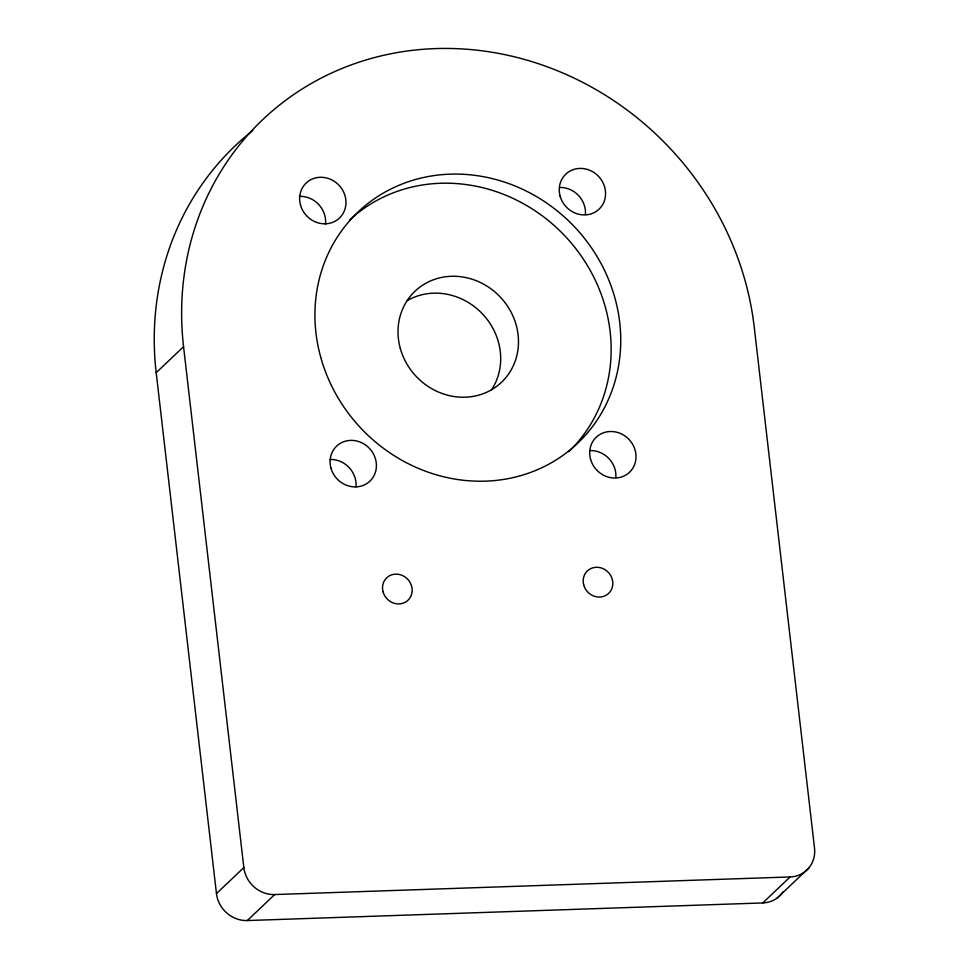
<?xml version="1.0" encoding="UTF-8"?>
<svg xmlns="http://www.w3.org/2000/svg" width="969" height="969" viewBox="0 0 969 969"><rect width="100%" height="100%" fill="white"/><g stroke="black" fill="none" stroke-linecap="round" stroke-linejoin="round"><path stroke-width="1.45" d="M156.191 372.69L183.565 346.696A299.554 275.753 46.5 0 1 435.541 48.595A299.554 275.753 46.5 0 1 754.245 327.195L814.517 848.093A28.985 26.684 46.5 0 1 790.135 876.945L762.76 902.938L247.301 920.55A28.985 26.684 46.5 0 1 216.462 893.588L156.191 372.69A299.554 275.753 46.5 0 1 252.739 130.573M216.462 893.588L243.837 867.594L183.565 346.696M247.301 920.55L274.675 894.557L790.135 876.945M777.344 897.875L808.715 868.103M299.288 196.392L300.027 196.368A24.164 21.996 49.4 0 1 325.523 224.299M329.957 459.476L330.465 459.463A24.164 21.996 49.4 0 1 356.023 486.813M349.845 219.83A159.437 146.767 46.5 0 1 565.012 236.036A159.437 146.767 46.5 0 1 568.767 451.675M406.762 300.875A62.815 57.825 46.5 0 1 482.453 313.895A62.815 57.825 46.5 0 1 491.319 390.168M274.675 894.557A28.985 26.684 46.5 0 1 243.837 867.594M783 891.892A28.985 26.684 46.5 0 1 762.76 902.938M590.073 450.585A24.152 22.239 46.5 0 1 615.872 477.293M559.622 187.489A24.152 22.239 46.5 0 1 585.433 214.21M383.07 591.865A15.456 14.232 46.5 0 0 407.961 600.259A15.456 14.232 46.5 0 0 400.996 574.944A15.456 14.232 46.5 0 0 383.07 591.865M583.738 585.01A15.456 14.232 46.5 0 0 608.629 593.403A15.456 14.232 46.5 0 0 601.664 568.088A15.456 14.232 46.5 0 0 583.738 585.01M320.654 356.98A159.437 146.767 46.5 0 0 577.342 443.536A159.437 146.767 46.5 0 0 505.491 182.438A159.437 146.767 46.5 0 0 320.654 356.98M400.27 348.295A62.815 57.825 46.5 0 0 501.397 382.392A62.815 57.825 46.5 0 0 473.09 279.544A62.815 57.825 46.5 0 0 400.27 348.295M330.95 468.075A24.152 22.239 46.5 0 0 369.843 481.193A24.152 22.239 46.5 0 0 358.954 441.634A24.152 22.239 46.5 0 0 330.95 468.075M300.511 204.98A24.152 22.239 46.5 0 0 339.404 218.098A24.152 22.239 46.5 0 0 328.515 178.538A24.152 22.239 46.5 0 0 300.511 204.98M590.557 459.197A24.152 22.239 46.5 0 0 629.45 472.315A24.152 22.239 46.5 0 0 618.561 432.755A24.152 22.239 46.5 0 0 590.557 459.197M560.118 196.113A24.152 22.239 46.5 0 0 598.999 209.219A24.152 22.239 46.5 0 0 588.122 169.672A24.152 22.239 46.5 0 0 560.118 196.113"/></g></svg>
